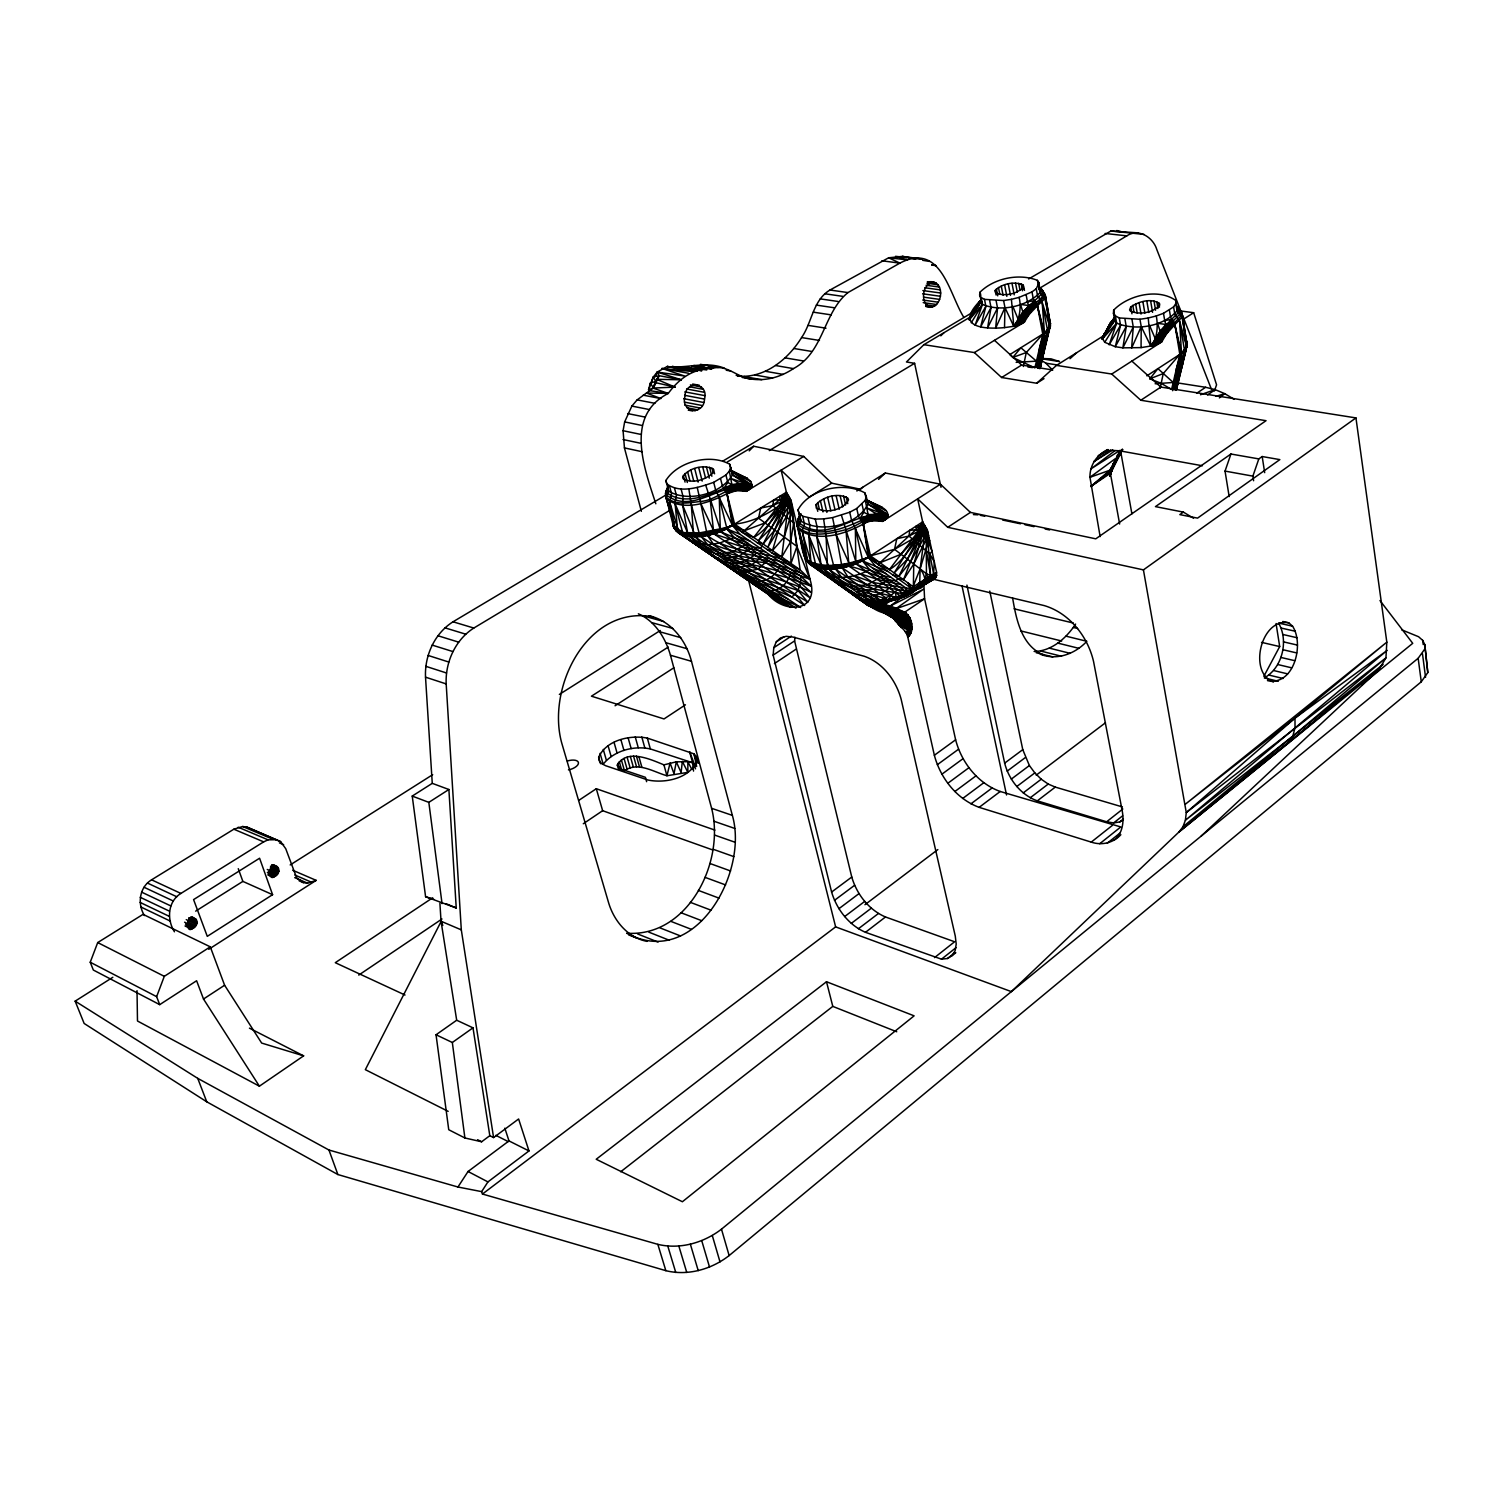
<?xml version="1.0" encoding="UTF-8"?>
<svg xmlns="http://www.w3.org/2000/svg" width="1503" height="1503" viewBox="0 0 1503 1503"><rect width="100%" height="100%" fill="white"/><g stroke="black" fill="none" stroke-linecap="round" stroke-linejoin="round"><path stroke-width="1.5" d="M860.073 489.133L831.704 483.158L809.178 497.174L781.109 470.195L786.407 492.214L790.973 500.142L809.985 579.331C820.337 612.097 784.378 614.614 767.883 594.004L676.613 531.367L673.645 527.065L665.604 495.445L668.121 485.845L665.378 493.472L666.468 499.146L675.317 528.661L679.224 533.208L785.261 605.39L737.86 572.136M738.424 571.779L756.742 581.548L791.856 597.142L798.074 590.51L800.517 582.769L800.855 576.231L739.833 534.185L726.776 528.868C711.088 535.275 687.284 543.485 674.321 528.304L672.949 524.096L675.317 529.62L677.891 531.48L689.407 534.316L704.231 533.79L719.092 530.634L733.163 524.979L786.407 492.214L787.196 494.637L753.698 537.416L742.332 532.344L732.412 525.317L715.597 489.828L713.7 482.331L725.93 475.004L729.35 471.115L730.627 467.452L729.688 464.239C710.168 453.286 677.778 461.421 665.923 480.453L666.693 483.703C680.032 494.017 699.327 487.254 713.7 482.331M641.368 511.302L624.44 447.913L623.087 430.722L624.647 421.911L631.861 406.092L637.14 399.873L653.486 387.868L659.141 375.712L657.243 372.068L667.144 366.525L677.853 367.559M1106.809 331.336L1102.958 336.804L1110.116 323.502L1114.493 318.279L1102.169 338.062L1114.531 317.396L1102.169 338.062L1104.724 342.289L1115.282 346.723L1122.873 347.851L1141.059 347.606L1141.228 326.602L1139.95 319.275L1119.284 317.941L1115.358 315.893L1113.441 313.244L1113.648 310.182C1127.964 295.058 1158.456 287.862 1175.834 300.544L1176.999 310.914C1163.078 326.733 1135.817 331.017 1116.635 323.183L1114.719 320.515L1113.441 313.244M655.834 503.787C644.205 468.091 624.421 415.974 668.253 393.41C679.168 378.549 692.864 368.554 711.652 368.648C726.174 363.576 737.24 377.648 751.049 379.019C765.929 381.33 781.053 376.915 793.415 368.611C823.907 352.453 823.249 312.643 847.955 292.578L899.884 263.119C940.953 241.87 948.712 292.672 963.648 317.095M836.645 581.811L854.794 596.109L865.953 603.304L871.101 604.619L897.892 599.039L910.048 593.892L913.317 589.758L913.768 564.038L924.326 528.38L908.958 536.064L896.784 538.713L894.548 549.328L870.5 555.828C855.526 566.481 836.119 571.309 817.97 567.815C798.638 564.245 802.846 538.938 797.304 525.562L798.751 517.145L800.986 513.688M866.235 496.309L867.982 504.087C857.537 525.749 821.126 533.321 801.043 521.184L798.018 509.912C809.121 488.663 844.479 481.336 864.845 492.871L866.235 496.309L865.277 500.255L856.729 508.502L858.532 516.318L863.267 524.134L870.5 555.828L914.388 587.579L913.072 591.975L908.338 593.309L915.928 590.134L919.629 586.508L920.118 568.904L925.284 529.676L923.988 529.582L912.453 539.051L894.548 549.328L926.43 573.733L930.639 575.705L936.576 572.305L927.426 530.164L922.654 521.86L917.657 498.864L947.735 527.309L1143.426 569.881L1355.95 417.909L1386.818 642.157L1385.935 657.882L1378.909 669.643L1201.198 836.063M936.576 572.305L935.016 578.448L916.473 589.326C928.591 587.767 925.716 575.668 920.118 568.904L928.309 541.55L929.718 540.761L917.901 527.816L922.804 523.307L922.654 521.86L870.5 555.828M909.014 636.126L910.048 634.717C913.824 627.803 911.889 618.409 906.177 613.149L901.161 618.259L898.832 618.015L868.189 605.502L851.637 593.572L866.536 604.225L892.613 600.411L906.121 595.996L910.724 593.065L911.119 588.143L868.264 557.294C850.153 566.105 821.483 575.536 805.495 559.022L805.232 557.218L810.173 564.452L866.874 604.676L873.525 604.601C884.346 602.121 896.709 608.245 906.177 613.149L906.572 615.253C912.114 620.814 913.561 631.448 907.812 637.216L934.359 755.257C940.352 778.047 956.697 799.051 979.148 807.355L1091.253 842.112C1101.737 845.757 1113.366 842.901 1120.862 834.71M1146.864 375.844L1181.508 353.299L1185.51 348.734L1186.299 346.686L1182.053 313.695L1178.127 307.401L1176.736 306.255L1180.4 310.276L1180.362 313.639L1164.036 330.002L1153.928 345.502L1141.059 347.606M112.819 977.288L75.15 1001.148L84.149 1023.468L206.756 1101.812L337.874 1174.538L665.848 1270.674C687.792 1276.122 711.577 1269.302 729.143 1255.569L1421.274 681.798L1427.794 672.574L1424.788 644.58L1422.683 640.372L1418.569 636.727L1401.641 629.795M1427.794 672.574L1424.788 644.58M1178.127 307.401L1182.053 313.695L1186.412 340.843C1186.863 357.226 1176.436 373.101 1175.346 389.935L1187.032 345.145L1182.016 317.171L1176.999 310.914L1175.834 300.544M906.177 613.149L905.069 615.028L909.447 621.378L911.476 631.222L909.277 635.111L907.117 631.147L907.23 632.801L907.643 631.392L910.874 633.045M980.106 300.882C955.1 326.076 981.121 329.721 1004.511 327.616L1004.962 307.57L1003.591 300.544L984.503 299.36L981.083 297.444L979.599 294.964L980.125 292.07C994.197 278.168 1018.996 273.076 1037.389 280.328L1039.024 282.789L1039.963 292.672C1026.098 306.894 1000.81 312.06 982.474 304.433L979.599 294.964M1048.568 320.759L1048.737 319.181L1050.39 326.452L1047.666 331.186L1038.761 368.31L1040.038 368.442L1050.428 323.803L1045.28 295.396L1041.823 289.421L1038.723 287.317M144.457 915.571C137.168 903.904 139.366 887.183 151.578 879.819L233.848 829.205L242.678 826.518L246.962 827.12L280.629 841.624L285.739 848.707L296.636 877.808L303.343 882.637L307.533 883.182L316.175 880.363L292.653 870.218M174.461 931.804C166.683 919.517 167.66 901.499 180.905 893.44L263.664 841.868L268.06 839.839L276.834 839.707M1172.678 390.705L1181.508 353.299L1185.585 349.654L1186.788 343.304C1185.98 353.355 1188.666 340.956 1184.458 339.02M197.118 923.124C187.424 901.913 182.258 945.068 197.118 923.124L188.739 919.16M913.768 591.092L897.949 598.701L872.867 605.427C898.043 602.252 914.369 586.752 936.782 573.883L933.607 573.977C916.135 589.721 893.27 605.559 868.753 603.567L817.97 567.815L810.173 564.452M432.263 783.345L448.89 789.507L456.236 907.962L425.593 896.727L412.235 796.083L432.263 783.345L425.518 677.158C424.504 655.665 434.555 633.421 453.023 621.791L666.355 494.75M1424.712 649.127L1418.156 658.276L721.478 1229.172C703.742 1242.849 679.92 1249.688 657.844 1244.352L482.444 1194.04L481.636 1191.635L487.93 1181.903L528.981 1150.941L518.61 1118.984L493.585 1137.583L461.308 929.869L446.184 683.921C445.207 662.259 455.277 639.846 473.821 628.047L670.733 509.799M720.595 478.837L722.473 486.314L727.02 493.773L733.163 524.979L742.332 532.344L779.907 499.409L780.019 496.14L786.144 495.99M866.836 499.804C871.815 503.843 892.124 507.807 887.014 517.859L885.154 518.854L875.46 518.084L869.185 519.681L863.267 524.134L868.997 556.768L878.109 564.376L916.116 529.469L916.229 526.05L922.429 525.825M278.938 871.308C269.864 850.36 264.584 892.613 278.938 871.308L270.427 867.607M673.851 525.749L673.795 527.421C689.783 540.836 714.846 532.231 732.412 525.317L739.833 534.185M730.571 470.157L747.273 478.405L750.749 481.505L752.27 485.244L748.851 488.963L739.157 488.118L732.882 489.583L727.02 493.773L732.412 525.317C715.71 533.527 691.023 541.775 674.979 529.112L674.396 526.52L675.317 529.62M803.09 546.453L797.304 525.562L798.638 529.544C819.905 543.861 849.27 532.776 869.298 520.583L882.656 521.372L885.117 519.606L884.14 514.871L867.982 504.087L866.611 500.631L882.167 507.488L876.193 504.952M1036.243 288.764L1031.979 291.901L1033.312 298.928L1037.389 305.748L1042.8 334.267L1034.853 367.878L1012.797 357.432L1009.828 354.576L1046.915 331.524L1049.883 327.936L1050.428 323.013L1039.55 368.404L1044.491 333.234L1042.161 302.197L1037.558 295.79L1036.243 288.764L1039.024 282.789M923.819 582.882L924.589 598.776L904.862 612.097L902.138 617.62L873.75 605.258L882.749 601.951L877.977 602.966L874.333 605.07L877.602 603.21L903.303 597.236L907.248 595.15L907.68 591.205L906.271 588.237L875.573 566.312L868.264 557.294L851.506 520.057L849.721 512.222L856.729 508.502M670.977 512.824L665.604 495.445L666.468 499.146C686.383 512.73 713.944 501.119 732.994 490.429L746.352 491.331L748.813 489.677L748.776 487.949L747.987 485.187L732.487 474.892L729.688 464.239M704.494 399.084C709.172 382.795 685.293 379.677 684.936 396.36C680.258 412.63 704.137 415.73 704.494 399.084L684.616 395.308M910.48 632.876L909.334 623.426L903.641 616.7C900.955 619.631 895.168 621.303 892.763 617.188L901.932 627.258L898.907 625.041L893.496 617.94L902.57 627.315L893.496 617.94M1114.925 317.434L1102.169 339.171L1114.719 320.515L1114.925 317.434L1109.721 324.103L1102.056 338.626L1114.756 317.321M925.66 306.387C942.024 313.15 947.247 280.403 929.756 281.719M1132.022 319.707L1133.281 327.015L1131.59 348.151L1141.228 326.602L1150.866 346.254C1158.832 333.591 1168.038 322.206 1178.878 312.248L1178.916 309.017L1177.056 307.833M789.845 498.151L800.16 569.862L809.985 579.331L766.004 562.723L745.3 560.506L721.421 554.043L702.277 544.687L689.67 536.383L680.991 534.298L706.861 551.864L675.955 530.296L790.766 607.419L755.22 585.362L732.356 568.81M773.143 655.12L773.782 647.718L776.281 641.856L780.508 637.967L786.182 636.314L792.926 637.047L864.15 656.229C882.919 662.691 896.032 680.464 901.124 699.158L955.288 936.144L956.209 944.053L955.138 950.685L952.169 955.607L947.51 958.501L941.479 959.177L865.484 932.311C848.782 925.059 836.701 909.277 831.61 892.049L773.143 655.12L794.599 640.917L794.937 637.234M996.151 300.976L997.541 308.002L995.644 328.161L1004.962 307.57L1013.774 326.301L1015.258 325.982L1024.37 322.149L1032.768 308.378L1044.266 296.88L1044.679 293.649L1040.358 289.778M648.958 615.704C670.883 620.626 686.063 640.316 691.474 661.301L732.356 815.377C749.001 873.036 694.48 970.13 626.676 933.213C688.186 937.534 725.348 861.82 711.614 808.313L670.451 655.233C665.547 638.174 655.195 621.134 638.362 613.806M1278.283 681.291L1264.324 677.891C1282.416 667.877 1288.879 640.673 1278.546 623.05L1292.561 626.187C1304.566 644.524 1293.82 686.326 1267.48 680.634M980.219 301.126L969.341 318.786L980.67 300.375M673.663 521.522L673.645 527.065L677.721 531.123L674.941 502.096L676.444 495.539L674.509 488.08M1175.797 303.606L1173.599 306.894L1174.82 314.221L1179.573 320.909L1181.508 353.299L1176.041 389.991L1186.318 348.884L1186.806 342.477L1185.585 349.654L1186.675 344.112L1186.619 347.663M771.772 552.785L781.767 557.031L788.943 499.672L787.685 499.578C772.185 511.659 754.957 522.011 734.629 524.115L727.02 493.773L739.213 489.659L748.813 489.677L750.749 488.024C723.131 479.307 693.785 515.736 666.543 495.107L665.716 491.519L667.877 487.874L668.628 491.143C687.867 502.66 721.177 494.28 732.487 474.892L730.627 467.452M1169.409 310.2L1170.63 317.546L1172.171 319.237L1162.871 329.119L1152.425 345.915C1157.103 336.973 1158.231 325.813 1156.277 315.968L1163.491 313.3L1173.599 306.894M1036.45 367.033L1044.491 333.234L1049.489 326.978L1045.28 295.396L1041.823 289.421M1037.878 361.039L1039.625 347.7L1043.946 333.516L1037.389 305.748L1044.848 298.665L1039.963 292.672L1038.648 285.664M1043.627 292.108L1043.214 295.283L1040.602 298.684L1026.624 310.802L1016.704 325.587L1022.867 311.929L1041.767 293.949L1042.161 290.906L1040.433 288.313M1039.381 360.908L1043.946 333.516M1174.632 382.363L1176.53 368.423L1180.982 353.581L1174.35 322.732L1172.171 319.237L1164.731 320.646L1163.491 313.3M1176.097 382.194L1180.982 353.581M1004.511 327.616L1013.774 326.301L1030.137 304.996L1031.058 305.917L1019.41 324.629L1027.244 311.346L1035.943 302.122L1028.447 305.522L1015.258 325.982C1019.748 317.452 1021.382 306.762 1019.109 297.369L1031.979 291.901M798.751 517.145L797.116 523.514L807.487 560.45C826.443 569.9 849.308 564.076 868.264 557.294C852.746 564.132 808.764 578.035 804.819 552.728L804.387 555.509C816.054 578.486 850.66 567.514 868.264 557.294L863.267 524.134L869.298 520.583L865.277 500.255M1023.637 285.946L1023.43 287.336C1016.686 294.137 1004.549 296.617 995.681 293.01L995.193 290.436C1001.956 283.672 1013.98 281.211 1022.867 284.762L1024.482 290.38M1187.013 344.45L1183.876 351.458L1186.957 343.623L1182.053 313.695M1104.48 335.376L1110.266 323.126L1114.587 317.772L1102.169 338.062M1124.958 319.237L1126.235 326.546L1122.873 347.851L1133.281 327.015M989.65 300.562L991.041 307.57L987.565 327.917L997.541 308.002M909.277 635.111L910.123 630.602L908.601 627.146L895.018 619.292L909.09 625.342L908.394 634.003L908.131 625.605L901.969 618.071L905.933 619.837L910.179 626.883L908.714 634.379C915.026 628.517 886.92 615.028 897.009 622.317C901.274 624.008 906.14 621.998 909.447 619.198L909.728 617.658L906.797 617.263L897.967 620.232L893.721 618.447L903.228 627.352L898.174 623.689L906.196 632.5L907.812 637.216L908.545 636.032L905.107 631.673M1040.583 360.72L1042.199 359.762L1041.335 359.179L1039.061 368.216L1040.076 368.404L1047.666 331.186L1050.465 325.55L1048.587 319.782M844.104 586.057L825.711 574.897L817.97 567.815L829.036 569.017L842.187 567.796L855.958 563.888L864.056 559.154L849.101 566.199C865.409 569.43 879.462 579.275 896.126 580.985L897.704 578.486L903.491 579.726L913.768 564.038L926.28 539.539L929.155 538.112L919.686 526.182L922.898 526.463L894.153 572.962L907.399 559.172L922.222 535.519L927.389 533.79L920.587 525.355L922.654 521.86L921.471 524.528L927.201 532.231L930.639 575.705L911.119 588.143L906.271 588.237L903.303 597.236L874.765 604.338L903.923 615.967L905.388 614.013L904.862 612.097L874.915 604.864L883.82 604.957L899.827 610.763C893.853 621.34 882.937 611.326 875.723 608.227L898.399 619.368L901.161 618.259L900.635 617.038L868.189 605.502L807.769 562.047L805.777 558.026L806.341 555.978M1181.959 365.248L1184.589 351.101L1186.318 348.884L1176.398 390.01L1181.001 366.112L1181.959 365.248L1176.173 389.935M731.848 491.613L732.994 490.429L729.35 471.115M1045.28 295.396L1050.372 324.084L1046.915 331.524L1050.372 324.084L1049.808 321.304M891.016 577.34L883.557 575.799L855.958 563.888L899.978 595.752L888.405 599.753C866.329 591.75 839.313 588.011 823.156 568.698L869.805 601.144L871.533 603.079L852.689 593.948L838.937 584.517L867.832 604.845L871.533 603.079L896.032 599.077M643.209 395.176L660.925 398.577L646.515 393.034L668.253 393.41L652.866 388.056L656.698 379.32L681.31 379.789L659.141 375.712L653.241 377.084L650.404 384.749L653.241 377.084L657.243 372.068L684.729 376.051L661.978 368.46L692.676 371.56L667.144 366.525C686.589 368.911 705.621 360.588 724.709 368.291M868.753 603.567L868.189 605.502C879.105 608.076 888.949 616.662 898.399 619.368L902.307 615.666L903.078 616.85M1160.184 388.206L1163.228 373.589L1179.817 354.37L1174.876 324.648L1182.016 317.171M1023.336 366.507L1026.267 352.547L1042.8 334.267M1050.428 324.873L1042.612 355.009M1179.817 354.37L1171.57 389.502L1161.199 383.321L1149.814 378.812L1157.93 368.63L1173.223 382.476L1155.131 383.753M1174.294 389.822L1183.876 351.458M1037.652 368.197L1046.915 331.524M1048.775 329.082L1042.462 354.67M1156.709 344.488L1156.427 341.876L1159.508 335.432L1167.568 323.915L1168.507 324.873L1156.709 344.488L1164.693 330.566L1173.43 320.872L1165.84 324.479L1160.147 331.186L1153.928 345.502L1159.301 343.285L1170.273 327.429L1174.876 324.648L1181.508 353.299L1184.439 349.88L1179.573 320.909L1186.581 346.554L1179.31 373.721M1049.582 329.101L1040.038 368.442L1045.261 344.732M1119.284 317.941L1120.562 325.23L1115.282 346.723L1126.235 326.546M790.428 572.455C788.887 582.3 780.339 590.998 769.987 590.51L729.5 567.758L713.267 555.265M984.503 299.36L985.893 306.368L980.632 326.884L991.041 307.57M649.972 386.421L648.526 389.935L650.273 383.171L655.74 381.386L659.141 375.712M1111.844 468.673L1122.572 449.622L1112.633 464.84L1122.271 449.585L1113.535 465.028L1109.815 476.038L1113.667 464.728L1122.553 449.547L1115.282 459.279L1109.947 475.681L1109.909 470.138L1120.956 450.731M816.167 504.501L816.223 508.089C825.974 513.838 843.371 510.212 848.556 499.841L847.899 498.169C838.167 492.439 823.569 496.46 816.167 504.501L817.764 511.321M648.526 389.935L653.486 387.868L655.74 381.386L653.241 377.084M799.671 515.435L797.511 521.485L798.431 527.459C811.451 538.281 830.614 533.377 845.569 529.751C860.129 525.261 871.853 512.805 888.104 516.28C859.115 506.135 828.792 545.57 799.728 523.326L798.488 519.606L799.859 517.652M977.326 304.527L977.777 307.157M766.906 549.422L772.486 550.53L788.023 498.432L772.824 505.628L760.706 508.033L758.564 518.159L796.928 546.453L809.985 579.331L742.332 532.344M868.997 556.768L880.025 562.723L900.992 554.269L920.193 533.509L923.631 530.766L926.243 530.954L926.43 573.733L924.758 579.275L919.798 584.16M674.077 521.973L673.645 527.065L672.949 524.096M1050.39 326.452L1049.658 323.089L1049.883 328.124L1049.789 322.206L1049.883 327.936M907.812 637.216L908.319 635.6M918.897 582.939C917.788 594.587 901.819 596.616 892.914 599.979M1253.596 480.735L1252.882 476.132L1258.819 458.903L1262.182 456.536L1279.842 459.617L1197.553 518.122L1179.836 514.608L1183.387 512.11L1193.551 518.253M1214.424 390.987L1216.566 384.824L1193.664 312.699L1178.465 310.67M1229.172 496.591L1225.039 471.097L1230.938 454.019L1258.819 458.903M711.22 553.311L693.184 542.564L684.936 535.594L707.406 535.444C731.548 554.776 764.632 549.046 790.991 563.475L796.928 546.453L790.973 500.142M646.628 781.692L645.407 777.314L620.401 768.86L617.282 765.083C626.883 748.231 651.269 759.673 663.931 764.858L676.312 761.833L687.848 761.702L692.601 762.735L695.551 768.841M907.605 633.176C909.935 627.54 905.576 620.946 900.184 619.048L906.478 625.943L907.962 633.552L908.3 630.208L906.328 627.352L892.763 617.188C897.122 624.177 912.546 623.783 909.014 634.754L910.63 630.715C909.916 622.768 900.147 622.937 895.018 619.292M713.23 472.581L713.437 469.274C704.043 463.92 688.299 467.884 682.644 477.09L683.038 478.668C692.225 484.229 705.94 479.795 713.23 472.581L711.971 468.034M698.106 762.998L696.565 756.76L697.317 760.311C690.121 778.404 665.247 783.683 647.755 779.982L605.634 765.703L601.538 763.599L599.152 760.706L598.664 757.211C606.442 739.964 630.114 734.704 647.342 738.105L693.954 753.848L696.565 756.76L698.369 763.317M1043.458 347.644L1045.863 341.125L1042.199 359.762L1039.061 368.216M1109.646 474.159L1113.31 464.408L1120.9 451.032M655.627 376.426L657.243 372.068L681.31 379.789M259.399 1086.181L203.506 999.025L196.611 980.745L159.713 1004.643L156.631 996.658L164.297 976.33L210.288 946.834L224.605 985.235L261.654 1043.063L303.625 1055.857L259.399 1086.181L137.487 1021.007L137.017 990.684M159.713 1004.643L93.336 970.036L90.236 962.239L97.714 942.569L143.048 914.35L210.288 946.834M903.491 579.726L923.857 527.741L919.573 529.601L909.766 530.24L908.958 536.064L929.775 553.912L934.302 561.84L933.607 573.977L929.775 553.912L932.01 551.319L928.309 541.55L916.116 529.469M737.541 376.107C764.501 378.7 788.154 359.386 801.569 337.574C812.127 322.431 812.86 300.205 829.975 290.023L888.649 257.783L902.364 256.412L922.372 259.023L911.194 258.215L915.797 259.192M920.118 568.904L913.054 586.64L907.718 593.704M893.947 618.578C897.836 623.576 905.914 619.931 908.113 615.14L905.069 615.028L903.791 618.034L909.447 619.198M1186.581 346.554L1183.838 351.176M1176.267 386.177L1182.579 364.384L1181.903 361.378M1179.141 308.942L1181.471 311.873L1181.433 315.311L1170.273 327.429L1161.744 341.876L1158.118 342.928C1161.462 334.624 1164.938 325.193 1173.43 320.872M1113.779 464.897L1109.815 476.038L1116.165 459.035L1122.403 449.341M1158.118 342.928L1160.034 335.77L1168.15 324.479M1031.058 305.917L1021.946 323.483L1027.845 311.91L1036.845 303.907L1032.411 307.739L1021.946 323.483L1020.781 323.145C1024.069 315.142 1027.639 306.086 1035.943 302.122M800.535 572.775L779.944 565.278C776.619 574.879 767.056 581.999 756.742 581.548M1020.781 323.145L1026.192 310.463L1034.759 300.544L1027.47 301.878L1026.136 294.832M971.577 315.968L970.224 317.584L980.181 301.258M753.698 537.416C768.766 529.263 775.736 511.922 788.643 502.171L790.822 502.134L785.205 494.75L786.407 492.214L784.322 495.52L791.029 503.618L785.994 505.233L771.471 527.685L758.414 540.723L786.614 496.591L783.439 496.309L791.236 505.102L788.004 507.169L774.684 530.052L763.129 544.011L757.136 542.639M981.083 297.444L982.474 304.433L969.228 319.82L980.313 300.638L976.706 305.447M1048.718 329.815L1049.827 326.865L1042.161 302.197L1047.497 330.021L1044.491 333.234L1037.389 305.748L1032.768 308.378L1028.86 313.075L1025.497 309.956L1022.867 311.929L1013.774 326.301L1011.425 299.322L1019.109 297.369M864.075 559.492C848.97 564.996 822.517 571.798 807.487 560.45L802.264 530.634L804.481 524.021L802.64 516.243L799.183 513.425L798.018 509.912M1122.271 449.585L1113.159 464.972L1121.971 449.453L1117.556 456.029M941.01 487.291L914.613 363.313L906.459 361.979L923.894 344.675L974.376 352.566L1001.618 377.516L1036.713 383.246L1056.477 365.398L1111.732 374.04L1161.744 341.876L1162.195 337.423L1165.84 331.75L1174.35 322.732L1165.295 331.148L1159.301 343.285L1168.507 324.873M1110.191 472.224L1090.802 486.502L1110.041 471.172L1110.379 473.276L1090.802 486.502L1109.909 470.138L1113.31 464.408L1109.947 475.681L1113.742 464.991L1122.459 449.641L1110.116 474.197L1110.999 470.495L1109.778 470.27L1089.957 477.296L1100.14 536.59M892.838 574.973L898.832 576.344L923.387 527.102L917.901 527.816M763.129 544.011L787.084 497.211L781.673 497.85L791.63 508.07L767.808 547.28L787.553 497.831L783.345 499.56L773.613 500.104L772.824 505.628L793.678 522.875L790.616 541.794L781.767 557.031M688.806 488.663L691.324 504.858L699.966 535.876L804.65 605.484L795.35 594.324L719.505 543.09L707.725 544.8L693.184 542.564M1263.835 676.35L1279.692 646.572L1276.066 623.538M870.763 605.784L867.832 604.845L874.971 608.377L878.729 608.414L889.381 600.843M969.341 318.786L977.194 305.316L970.224 317.584M674.49 522.95L673.419 524.923L675.129 529.263L669.737 502.115L671.54 493.754L669.605 486.314M973.85 311.891L977.251 305.785L971.389 315.517M1109.721 324.103L1110.266 323.126M1113.159 464.972L1116.222 459.561M802.64 516.243L815.265 519.08L823.606 518.892L826.049 535.857L834.315 568.228L881.491 601.35L897.742 597.161L903.923 593.704C877.752 590.134 850.228 586.715 829.036 569.017C844.385 589.965 873.299 590.397 896.051 597.367L897.742 597.161L870.744 605.521L873.863 608.001M985.893 306.368L975.109 325.136L982.474 304.433L971.257 322.75M1104.141 334.624L1114.475 318.824L1110.059 323.953M1110.191 324.949L1102.958 336.804M1120.562 325.23L1109.158 344.845L1116.635 323.183L1115.358 315.893M971.351 314.785L980.144 301.577M974.076 312.399L976.368 308.547M977.382 306.274L973.888 312.079L976.33 308.491M862.046 504.407L863.83 512.222L860.186 518.216L874.427 514.402L888.329 515.548L867.043 508.052L875.253 513.312L888.329 514.871L866.611 500.631L886.263 510.832M1106.696 331.167L1104.292 335.075L1110.078 324.423L1114.531 319.406L1111.638 323.089M874.258 604.469L873.75 605.258L878.391 606.385L887.54 606.611L876.042 604.319L888.63 600.862L872.172 605.521L885.436 608.583L895.506 608.978L923.349 589.326L882.562 609.899L878.541 609.823L869.166 605.277L888.405 599.753L891.147 595.301L897.667 589.571L907.68 591.205L911.119 588.143L908.131 583.07M1117.424 455.973L1120.524 450.938L1117.03 455.822M734.629 524.115L800.16 569.862C773.087 554.551 741.204 556.993 713.53 544.255L707.406 535.444L720.519 531.724L799.897 585.775L810.004 597.781L713.963 533.903L732.412 525.317C720.275 533.621 704.437 537.172 690.403 535.97L689.67 536.383C722.21 569.806 774.59 559.849 811.113 586.114L788.699 578.148L722.981 558.703L738.894 556.185L753.36 547.036L760.499 548.426L762.021 546.021M1104.724 342.289L1116.635 323.183L1102.169 339.171M1049.883 327.391L1044.491 333.234L1047.666 331.186M892.782 600.336L885.887 600.693L868.49 605.089L808.689 563.23L806.453 559.21M1156.277 315.968L1148.236 317.997L1150.866 346.254L1160.147 331.186L1162.871 329.119L1166.309 332.37L1169.916 326.771L1169.033 325.493M1034.12 651.494C1051.762 651.194 1066.341 638.117 1075.584 624.083M1288.447 742.895L1383.136 664.382L1292.787 736.188L1182.936 826.8L1378.909 669.643L1178.991 831.967L1288.447 742.895L1292.787 736.188L1385.935 657.882L1186.28 812.578L1185.397 820.262L1182.936 826.8L1178.991 831.967L1011.369 991.623L835.63 926.881L748.137 578.58M1169.503 326.113L1162.777 338.006L1174.876 324.648M981.515 299.041L969.172 319.312L980.989 301.934L969.228 319.82M75.15 1001.148L197.738 1078.365L328.95 1150.02L457.945 1187.013L468.053 1171.495L508.991 1140.909L528.981 1150.941M974.376 352.566L1024.37 322.149L1024.783 317.903L1031.546 306.499M725.93 475.004L727.809 482.482L724.033 488.118C707.462 496.178 683.921 505.008 667.388 493.191L666.599 489.734M913.317 588.274L903.791 596.578L887.033 601.463M1130.744 306.913L1129.561 309.975L1130.5 311.234C1139.781 314.954 1152.857 312.887 1159.621 305.316L1159.677 303.831C1151.655 297.594 1138.523 301.558 1130.744 306.913L1131.947 313.808M1104.198 333.873L1114.719 320.515M895.506 608.978C884.403 622.167 864.169 600.467 854.343 595.075M799.183 513.425L801.043 521.184L798.807 525.336C822.479 541.174 851.731 524.547 874.427 514.402L875.253 513.312M878.109 564.376L889.457 569.562L923.5 524.415L922.804 523.307L925.04 526.012M911.119 588.143L903.998 595.376L887.446 601.519M860.054 598.814L869.673 606.085L902.307 615.666L871.364 606.987L868.903 605.822L869.185 604.168C894.304 601.482 916.943 590.773 936.726 575.348L925.115 580.834L927.708 577.471L926.43 573.733M1107.767 449.604C1096.871 454.507 1089.656 465.272 1089.957 477.296L1114.756 459.091M779.944 565.278L767.808 560.45L758 569.092L743.346 572.474L716.424 558.815L704.024 549.365M898.832 576.344L910.593 561.615L924.251 537.529L928.572 535.463L927.201 532.231L924.946 532.287C911.739 542.621 904.825 560.713 889.457 569.562M893.252 617.245C896.483 623.952 905.294 629.287 911.776 623.877L907.831 620.457L901.33 619.461M693.541 771.095L692.601 762.735L650.348 748.945C633.74 745.356 613.994 750.673 603.191 764.2L600.073 753.36M906.572 615.253L904.806 617.207M1037.389 305.748L1025.365 318.448L1032.016 307.119M731.98 486.596L739.1 483.59L752.27 485.244L731.548 471.679L747.273 478.405L729.669 470.307M1111.656 323.22L1114.587 319.782M1046.858 331.242L1048.624 328.932L1047.497 330.021M772.486 550.53L784.265 537.116L792.043 511.039L779.907 499.409M872.924 604.657L873.018 606.423L893.12 615.685M1030.701 305.541L1022.19 315.987L1019.147 322.112L1019.41 324.629M1184.439 349.88L1185.51 348.734L1181.508 353.299L1184.589 351.101M762.265 556.674L751.669 564.809L736.602 567.909L766.286 579.876L798.074 590.51L807.806 602.215C788.211 588.669 763.862 584.648 743.346 572.474M749.208 450.881L753.661 446.241L803.729 456.424L831.704 483.158M913.317 589.758L907.248 595.15L897.892 599.039M913.148 590.623L906.76 595.714M1113.817 840.327C1122.929 833.677 1124.112 821.352 1122.253 811.038L1093.583 661.639C1087.834 636.52 1069.46 613.074 1044.247 605.596L932.818 579.087M940.803 335.845L943.978 332.689M859.265 490.485L862.647 487.31M878.541 479.382L885.361 473.013L940.427 484.21L970.412 512.391L1095.762 538.826L1266.033 420.69L1140.815 400.249L1111.732 374.04M867.832 515.754L861.538 520.057L875.328 517.107L885.154 518.854L875.516 518.723L869.298 520.583L885.117 519.606L887.014 517.859L874.802 515.266L868.227 516.544M925.115 580.834L930.639 575.705L926.336 550.962M756.723 552.879C746.69 562.686 730.045 567.476 718.077 557.97M888.931 579.613L873.544 589.176L856.297 591.656L881.491 601.35L876.568 603.999L879.142 604.15L882.937 601.688M1069.986 358.71L1076.618 352.735M906.271 588.237L892.143 585.663C881.359 595.958 863.605 600.749 850.905 590.848M781.673 497.85L786.539 493.585L788.699 496.178M1294.985 718.152L1295.022 727.79L1292.787 736.188L1185.397 820.262L1387.175 650.367L1294.985 718.152L1185.51 804.086L1386.818 642.157L1294.985 718.152L1186.28 812.578L1143.426 569.881M1040.358 654.256C1056.91 660.813 1075.19 653.824 1086.857 641.293L1065.984 636.164M1361.774 684.71L1412.726 643.322L1379.979 600.542M912.697 591.787L906.121 595.996L901.687 596.729M1099.708 843.728L1120.806 826.951L1000.228 791.48C977.833 783.401 961.507 762.491 955.626 739.795L924.589 598.776L897.141 608.358L872.867 605.427L899.79 618.935M1107.354 843.127L1119.679 833.32M941.479 959.177L956.096 947.623M966.917 585.118L1004.662 763.129C1008.889 779.775 1020.932 794.937 1037.314 800.855L1106.621 821.784L1113.629 822.93L1122.628 815.81M1091.253 842.112L1112.37 825.391M947.51 958.501L954.818 952.714M1113.629 822.93L1119.81 821.916L1123.399 819.06M952.169 955.607L955.814 952.714M934.528 957.618L954.612 941.761L885.492 916.98C868.847 909.897 856.748 894.191 851.769 877.038L794.599 640.917M1106.621 821.784L1122.816 809.009M883.557 575.799L867.156 584.705L849.477 586.884M620.72 1171.758L832.794 1006.39L896.746 1031.772M919.178 587.654L936.407 576.626L911.043 592.802M1219.346 397.9L1224.776 393.673L1234.207 399.347M826.5 981.741L596.203 1159.264L682.4 1201.742L914.125 1015.84L826.5 981.741L832.794 1006.39M919.629 586.508L936.726 575.348M865.484 932.311L885.492 916.98M1037.314 800.855L1055.294 787.102L1122.384 806.923M858.401 928.76L878.41 913.505M1030.231 797.774L1048.23 784.059L1055.294 787.102M1115.019 450.637L1090.971 468.88L1120.13 450.28M851.299 923.387L871.327 908.169M1023.242 792.889L1041.241 779.212L1048.23 784.059M844.667 916.548L864.732 901.387M1016.798 786.52L1034.834 772.899L1041.241 779.212M482.444 1194.04L835.63 926.881M864.939 904.712L937.834 849.571M1036.206 775.172L1105.438 722.793M838.937 908.695L859.021 893.59M1011.331 779.099L1029.386 765.534L1022.773 749.64L989.763 591.074M979.148 807.355L1000.228 791.48M904.299 595.489L889.983 606.235L891.373 607.644L889.231 609.88L883.012 611.552M970.938 803.842L992.018 788.042M962.709 798.469L983.807 782.725M834.484 900.335L854.606 885.286M1007.179 771.133L1025.271 757.606M831.61 892.049L851.769 877.038M1004.662 763.129L1022.773 749.64M456.687 1020.236L436.039 1034.778L448.739 1129.73L464.897 1137.978L481.618 1141.773L489.809 1135.686L472.994 1027.827L456.687 1020.236L441.037 921.245L439.909 903.322M954.893 791.499L976.011 775.83M947.829 783.288L968.965 767.676M941.874 774.214L963.047 758.658M937.308 764.726L958.538 749.227M934.359 755.257L955.626 739.795M926.675 582.45L910.273 592.257M1207.604 395.007L1215.157 389.634L1224.776 393.673L1215.908 396.36M436.039 1034.778L452.328 1042.481L472.994 1027.827M1110.51 449.979L1093.789 461.646L1112.746 449.942M1230.938 454.019L1155.45 506.624L1183.387 512.11M729.819 563.324C756.404 574.39 785.731 579.162 811.113 592.332L800.517 582.769L734.234 537.548L726.776 528.868L728.297 527.234L699.853 532.832L681.329 532.569L675.899 530.54M358.747 975.09L441.995 918.991M583.296 823.738L602.647 810.699L712.29 849.796M432.676 897.779L335.282 962.69L405.021 995.024M578.749 800.404L596.296 788.718L714.94 830.107M1196.764 393.204L1205.631 387.286L1215.157 389.634L1200.484 394.744M774.421 663.574L795.82 649.352M685.443 704.813L664.025 718.941L591.449 696.19L668.215 647.079M773.782 647.718L791.367 636.107M1107.843 449.923L1098.298 455.973L1107.993 449.566M947.735 527.309L970.412 512.391M1140.815 400.249L1160.842 387.079L1355.95 417.909M776.281 641.856L784.115 636.708M203.506 999.025L224.605 985.235M615.065 705.771L673.814 667.802M940.427 484.21L882.656 521.372L875.535 519.7L868.133 521.823M725.329 489.865C732.675 483.083 743.14 484.379 752.214 485.882L731.209 478.574L739.1 483.59L751.932 486.559L738.818 486.296L725.329 489.865L738.818 486.296L750.749 488.024M412.235 796.083L428.825 802.358L448.89 789.507M1182.711 319.707L1193.664 312.699M208.729 949.314L316.175 880.363M272.588 894.68L207.282 936.35L193.586 899.602L259.587 858.232L272.588 894.68L242.866 881.397L238.263 868.678M1098.298 455.973L1104.292 452.14L1111.468 450.374L1119.491 450.787L1202.4 465.761M1119.81 821.916L1123.06 819.83M290.192 864.939L432.695 774.665M559.36 694.442L660.287 630.509M856.823 490.974L885.361 473.013M1056.477 365.398L1104.649 335.113M195.653 911.156L242.866 881.397M1036.713 383.246L1044.003 378.662M903.923 593.704L891.918 599.716L870.049 605.446L875.009 607.419L880.307 605.014L879.142 604.15M919.78 585.644L925.096 582.3M923.819 585.174L935.016 578.448L921.827 585.963L935.824 577.678L924.514 584.31M1001.618 377.516L1021.627 365.06L1052.363 369.926M905.37 596.015L913.072 591.975M910.273 592.107L914.143 589.721M919.93 586.114L923.8 583.728M911.983 592.67L906.61 594.399M803.729 456.424L746.352 491.331L739.213 489.659L732.994 490.429L739.213 488.719L748.851 488.963C730.946 482.012 717.758 500.668 700.304 501.438C689.219 502.847 675.091 505.797 666.224 497.136L668.628 491.143L665.923 480.453M883.82 604.957L893.853 598.908M769.273 450.599L914.613 363.313M1038.705 288.783L1126.799 235.858C1138.598 227.949 1153.12 237.305 1156.803 249.554L1211.38 389.127M727.264 461.985L753.661 446.241M923.894 344.675L971.84 316.081M817.895 565.861L833.677 566.236L819.041 567.608L815.528 563.869L814.231 564.64L807.956 562.385L805.232 557.218M722.699 461.177L972.253 312.568M1028.616 278.994L1110.924 231.011L1138.466 232.89M879.969 602.985L888.198 601.294M691.793 769.348L687.848 761.702L687.867 772.354L666.937 775.755C653.636 772.016 637.911 761.307 624.459 770.738L621.397 759.936M888.405 599.753L880.908 599.979L891.147 595.301L849.101 566.199M723.807 528.943L690.403 535.97L687.547 532.663L675.242 504.144L682.456 531.799L685.838 535.387L699.271 533.96L684.654 533.697M728.335 527.553L720.519 531.724L747.968 543.353L732.468 551.845L716.123 554.043M864.056 559.154L854.625 563.926L855.808 561.521L859.434 560.976M874.37 595.413L881.491 601.35L867.494 605.108L883.745 611.871L897.253 619.518L887.897 613.487L868.396 605.183L860.223 598.701M834.334 565.09L838.862 565.767L839.313 567.664L854.531 562.554L824.02 568.284L821.108 564.827L808.652 534.974L809.967 525.975L808.107 518.178M728.297 527.234C719.242 530.409 709.247 536.966 699.853 532.832M874.765 604.338L881.547 602.327M869.767 569.862L862.478 560.882L904.844 590.923L903.153 593.46L869.767 569.862C856.409 576.551 840.177 580.12 825.711 574.897M734.234 537.548L719.505 543.09M910.367 592.314L914.444 590.322M908.131 594.606L911.062 593.234M887.014 517.859L875.328 517.107L862.59 522.067L875.516 518.723L885.117 519.606M748.776 487.949L739.025 487.179L726.344 491.8L739.213 488.719L748.813 489.677M1176.53 368.423L1178.089 367.765M719.092 530.634C710.769 535.331 705.057 532.118 695.494 536.101L682.606 505.083L683.001 496.366L681.066 488.888M854.549 562.78C845.738 567.664 839.707 564.414 829.506 568.453L816.693 536.045L817.106 526.895L815.265 519.08M886.808 601.369L903.998 595.376M892.519 600.411L903.791 596.578L887.24 601.501M1039.625 347.7L1041.203 347.08M1149.814 378.812L1163.228 373.589M861.538 520.057L874.802 515.266L888.104 516.28M934.227 282.32C922.523 282.188 919.31 303.118 930.132 307.025M823.606 518.892L832.549 517.614L849.721 512.222M1026.267 352.547L1012.797 357.432L1020.894 347.757L1036.431 361.152L1016.16 362.336M877.602 603.21L879.18 602.816M873.111 604.225L896.051 597.367L895.506 591.806M1166.309 332.37L1167.699 331.919M732.299 487.385L738.555 485.431L751.932 486.559M1177.225 381.987L1178.465 381.461L1177.206 380.24M897.873 597.893L871.101 604.619L872.21 606.442L877.79 608.565M1028.86 313.075L1030.231 312.643M731.604 485.845L724.033 488.118L731.811 484.699L739.1 483.59M897.911 598.194L871.702 604.676L872.21 606.442L875.009 607.419M892.951 599.81L895.957 598.964M699.966 535.876L714.15 531.705L714.357 533.264M897.949 598.701L892.312 600.261L897.949 598.852M834.315 568.228L849.383 563.907L849.552 565.523M877.639 603.83L874.784 606.085L871.458 605.54C890.659 599.678 881.491 600.824 869.767 604.356L870.632 606.31L873.825 606.536M883.576 602.29L877.264 603.548L888.048 601.388L876.211 603.699L888.273 600.787M897.967 620.232L902.871 623.877L906.102 628.592L896.596 619.687L908.526 623.783L911.851 629.362C907.793 632.669 900.879 624.609 897.009 622.317L903.904 627.371L895.882 619.931M878.71 603.116L873.281 603.304L870.049 605.446L898.832 618.015L893.665 618.24L875.009 607.494M911.213 624.553L906.91 621.002L898.362 619.593C904.148 620.758 906.347 632.819 912.002 627.484L903.04 626.263M876.681 603.642L879.105 603.098M684.504 533.34L687.547 532.663L682.606 505.083M884.76 601.688L888.63 600.862M1109.909 470.138L1111.375 470.214M881.246 602.496L884.534 601.858M817.726 565.485L821.108 564.827L816.693 536.045M868.565 517.37L875.103 516.168L885.06 517.784M869.072 519.117L875.46 518.084L874.427 514.402L868.001 514.552L863.83 512.222M1003.591 300.544L1011.425 299.322M1139.95 319.275L1148.236 317.997M732.769 489.039L739.157 488.118L738.217 484.624L731.811 484.699L727.809 482.482M902.796 625.116L910.085 623.05L910.968 620.57L903.829 623.707L898.174 623.689M685.199 534.617L694.593 534.129M900.184 619.048L906.891 619.18L910.198 620.852L909.728 617.658M818.402 566.819L828.66 566.406M873.018 606.423L866.536 604.225M652.866 388.056L675.091 387.116L656.698 379.32M882.562 609.899L905.388 614.013M902.326 626.263L899.301 624.947M1042.049 358.503L1051.029 358.841L1059.559 361.565L1040.189 358.559M883.445 605.671L874.333 605.07L896.652 614.182M973.418 514.59L977.983 514.834M835.424 568.716L841.624 577.415L875.366 601.012L881.491 601.35M904.862 612.097L893.289 611.477L878.729 608.414M907.624 616.38L903.641 616.7L903.735 613.994L894.849 609.899L875.892 607.287M882.994 611.063L895.13 619.236L885.38 612.848M1110.924 231.011L1144.065 234.393M1105.081 233.453L1126.799 235.858M931.747 265.11L936.012 265.599L931.841 264.716M1027.939 367.051L1032.542 367.596M881.866 260.789L899.884 263.119L888.649 257.783L907.342 259.869L895.544 256.318L914.914 258.497L902.364 256.412L906.76 257.52M927.539 281.7L932.01 282.301M927.37 281.944L936.313 283.165M926.938 283.278L938.116 284.781M926.092 285.269L939.507 287.073M874.427 514.402L884.553 515.773M924.758 287.749L940.39 289.891M922.861 290.567L940.728 293.029M922.617 293.78L940.483 296.279M738.217 484.624L748.344 486.033M924.044 297.218L939.657 299.398M922.729 300.018L938.342 302.216M923.218 302.629L936.613 304.527M829.975 290.023L847.955 292.578M925.641 304.884L934.565 306.161M925.66 306.048L932.348 307.007M824.809 293.761L842.77 296.354M820.187 298.872L838.129 301.483M692.639 365.849L711.652 368.648L693.841 365.473M816.298 305.09L834.24 307.758M649.747 390.667L668.253 393.41M813.33 312.173L831.253 314.878M667.144 366.525L696.866 370.997L678.717 366.957L679.694 367.934M1178.314 383.021L1205.631 387.286M808.107 325.381L826.011 328.18M1039.982 359.461L1045.844 363.181L1058.751 365.191M801.569 337.574L819.454 340.448M693.24 365.68L711.652 368.648L692.019 366.037L706.748 369.963L683.001 366.77L701.807 370.753L678.717 366.957M922.635 260.301L929.474 261.428M793.866 348.489L811.733 351.439M785.148 357.883L802.997 360.889M775.586 365.53L793.415 368.611M682.775 534.636L676.613 531.367L674.396 526.52M765.403 371.279L783.213 374.416M700.436 364.327L718.246 367.483M754.788 374.98L772.598 378.136M726.231 370.226L730.683 371.016M901.199 584.629L878.24 579.651L860.561 573.845M743.985 376.52L761.796 379.695M736.151 375.318L740.603 376.126M742.144 377.441L751.049 379.019M675.617 367.483L672.348 366.394L696.866 370.997M765.609 551.958L742.895 546.998L725.461 541.343M815.659 566.8L807.769 562.047L812.86 565.222M653.166 616.869C587.053 604.488 545.213 688.938 562.31 745L608.452 902.232C613.769 920.644 627.596 937.665 647.135 941.404M661.978 368.46L688.562 373.27M1225.039 471.097L1252.882 476.132M674.659 367.014L678.022 367.634M896.596 619.687L907.793 622.336L911.438 626.601M692.676 384.035L699.308 385.256M690.403 384.881L701.45 386.929M689.877 386.853L703.141 389.315M686.57 388.976L704.249 392.283M684.823 391.87L704.7 395.608M683.752 398.671L703.629 402.466M684.485 402.128L702.145 405.509M684.729 405.058L700.173 408.046M686.796 407.726L697.805 409.868M688.637 409.586L695.25 410.864M637.14 399.873L654.857 403.311M457.945 1187.013L481.636 1191.635M688.242 410.131L692.639 410.977M631.861 406.092L649.54 409.586M627.615 413.569L645.294 417.12M624.647 421.911L642.307 425.518M623.087 430.722L640.729 434.386M876.268 602.553L864.413 600.336L854.794 596.109M623.012 439.534L640.654 443.253M980.219 515.304L984.709 516.243M1002.633 520.038L1020.556 523.814M1025.027 524.754L1033.989 526.651M1045.186 529.018L1049.676 529.958M624.44 447.913L642.063 451.689M767.808 560.45C742.313 557.35 715.898 553.273 695.1 536.646L702.277 544.687L795.97 608.151L760.048 588.105L717.739 558.139L727.076 565.654M1282.792 621.49L1288.804 622.843L1292.561 626.187M1281.345 628.104L1295.361 631.26M682.08 533.866L677.985 532.513L779.662 602.083L774.177 597.668M1283.055 634.529L1297.033 637.723M753.36 547.036L713.963 533.903M811.695 565.241L814.983 565.992M897.667 589.571L867.156 584.705L847.88 576.87L842.187 567.796L886.225 598.044M655.007 382.495L675.091 387.116M1283.506 641.875L1297.484 645.106M1261.543 642.363L1279.692 646.572M1282.717 649.672L1296.676 652.922M1280.725 657.393L1294.665 660.662M1277.644 664.495L1291.603 667.82M1273.717 670.545L1287.658 673.889M1014.112 608.828L1073.33 623.031M892.143 585.663L872.886 582.488L854.268 575.687M1073.405 627.484L1077.595 628.479M1269.171 675.129L1283.111 678.492M1020.781 630.922L1061.682 641.011M1057.887 643.134L1078.759 648.3M1049.338 648.131L1070.23 653.354M1040.621 651.006L1061.513 656.266M1036.149 652.715L1052.851 656.943M1116.767 230.523L1122.365 232.007M642.533 615.648L663.612 621.49M651.832 622.637L672.893 628.498M659.704 631.748L680.765 637.667M1273.454 682.08C1247.622 672.668 1261.28 617.282 1288.804 622.843M665.979 642.739L687.021 648.714M670.451 655.233L691.474 661.301M453.023 621.791L473.821 628.047M444.944 627.841L465.723 634.172M425.593 896.727L433.691 899.226M437.88 635.731L458.64 642.138M432.15 645.088L452.891 651.569M428.073 655.44L448.777 662.034M425.819 666.317L446.504 672.987M682.456 531.799L673.494 526.52M425.518 677.158L446.184 683.921M711.614 808.313L732.356 815.377M872.228 607.08L868.396 605.183M714.019 821.258L734.742 828.435M714.545 835.048L735.249 842.319M713.173 849.27L733.84 856.616M875.723 608.227L894.21 618.804L886.62 612.341L888.668 614.821M709.961 863.492L730.59 870.97M704.982 877.339L725.592 884.929M698.388 890.415L718.96 898.118M690.347 902.345L710.9 910.142M681.103 912.772L701.638 920.663M670.902 921.377L691.418 929.361M1033.632 308.716L1032.411 307.739M660.042 927.896L680.54 935.956M648.826 932.142L669.305 940.258M637.591 933.927L658.07 942.099M628.686 934.866L636.877 938.154M1186.957 343.623L1186.412 340.843L1184.42 340.035M1171.119 327.767L1169.916 326.771M877.395 609.354L881.998 611.289M862.478 560.882L887.954 571.459M726.776 528.868L737.128 535.913L750.204 541.324M445.94 903.66L456.236 907.962M280.629 841.624L246.962 827.12M872.773 568.153L885.887 573.676M892.275 616.493L888.574 614.239M242.678 826.518L272.55 839.106M279.389 842.882L283.654 844.686M238.207 827.214L268.06 839.839M233.848 829.205L263.664 841.868M441.037 921.245L461.308 929.869M273.001 864.713L277.266 866.555M271.724 864.657L278.111 867.419M294.813 875.009L311.91 882.411M272.325 865.784L278.713 868.546M270.465 866.179L278.994 869.88M294.72 877.62L307.533 883.182M299.078 880.796L303.343 882.637M270.052 869.035L278.562 872.755M267.252 869.467L277.905 874.107M268.455 871.552L276.965 875.272M267.346 872.454L275.857 876.174M268.229 873.976L274.617 876.756M269.093 875.122L273.358 876.982M267.891 874.971L272.137 876.831M706.898 365.135L712.873 367.859M151.578 879.819L180.905 893.44M147.463 883.069L176.753 896.746M863.079 596.409L875.742 602.384L875.366 601.012M769.987 590.51L787.722 598.852L800.648 607.494C774.083 594.7 746.146 582.037 723.901 562.385L728.974 566.236M144.044 887.258L173.296 901.011M141.583 892.124L170.816 905.933M192.027 917.206L196.217 919.178M190.562 917.356L196.855 920.324M188.777 917.694L197.156 921.677M140.23 897.291L169.463 911.175M865.803 499.992L874.126 503.956M186.259 919.629L196.724 924.608M187.65 921.997L196.029 925.98M184.606 922.203L195.071 927.201M140.117 902.42L169.332 916.379M185.527 924.138L193.906 928.14M186.334 925.754L192.609 928.741M185.019 925.98L191.294 928.986M141.226 907.154L170.421 921.17M1154.905 341.087L1157.31 342.383M1017.7 321.379L1019.992 322.619M1044.547 655.327C1021.57 646.534 1016.253 619.499 1012.627 598.044M448.157 1111.356L365.342 1069.666L441.337 921.038L442.784 925.453M495.783 1135.329L508.202 1141.585M489.809 1135.686L493.585 1137.583M97.714 942.569L164.297 976.33M477.578 1139.706L481.618 1141.773M731.548 471.679L750.749 481.505M249.442 1028.165L303.625 1055.857M730.402 470.12L741.994 476.075M886.62 612.341L890.847 614.52M90.236 962.239L156.631 996.658M732.487 474.892L752.27 485.244M733.163 524.979L744.192 530.784L765.046 522.931L783.965 503.298L787.347 500.706L789.883 500.894L790.991 563.475M468.053 1171.495L487.93 1181.903M867.982 504.087L888.329 514.871M1038.892 288.801L1042.838 290.887M866.78 499.898L874.314 503.937M852.689 593.948L839.689 583.258M722.981 563.287L693.653 542.095M675.955 530.296L681.197 533.415M787.196 494.637L785.205 494.75M902.044 625.154L895.807 620.889M923.5 524.415L921.471 524.528M733.746 570.182L708.702 552.352M720.369 561.07L707.312 552.108M713.643 556.486L703.197 549.76L699.064 545.251M787.722 598.852L707.725 544.8L701.056 536.346M737.128 535.913L800.836 579.594M693.653 541.512L697.26 543.992M755.22 585.362L748.231 579.181L751.65 581.548M755.07 583.897L758.489 586.264L755.22 583.427M887.86 614.145L893.665 618.24M839.745 584.009L846.339 589.157M844.348 587.335L848.951 590.623M850.473 591.712L861.238 600.693M927.201 532.231L927.99 532.813L926.224 528.098M765.44 591.28L772.429 596.39M834.372 581.342L846.001 589.232L817.951 568.397L819.605 570.745M748.231 579.181L763.937 590.998L761.457 588.631M892.369 617.376L893.421 618.184M739.119 573.939L742.426 576.607M830.445 577.359L837.227 583.089M1024.783 317.903L1021.382 315.517L1018.038 318.974L1012.797 306.349M868.696 596.353L875.742 602.384M1162.195 337.423L1158.681 334.944L1155.225 338.57L1149.494 325.343M897.141 608.358L899.827 610.763M1131.853 361.096L1160.842 387.079M994.498 340.336L1021.627 365.06M800.855 576.231L811.113 586.114M1045.844 363.181L1052.72 370.208M877.433 607.531L878.504 608.621M894.642 619.424C898.099 624.327 905.238 621.115 908.582 617.677L908.113 615.14M903.735 613.994L904.712 615.009M697.242 487.442L700.793 503.486L714.15 531.705M832.549 517.614L836.1 534.429L849.383 563.907M1029.386 765.534L1034.834 772.899M1184.683 338.419L1186.412 340.843M650.273 383.171L653.486 387.868M798.638 529.544L805.27 558.12L807.186 561.051M900.353 626.112L901.255 627.672M804.387 555.509L805.495 559.022M687.867 772.354L682.324 761.382L681.122 772.542L676.312 761.833L674.002 773.688L670.075 762.998L666.937 775.755L663.931 764.858M1049.582 323.427L1050.24 327.034M681.498 532.926L678.323 530.446L669.737 502.115M814.401 565.034L810.944 562.385L802.489 532.757M197.738 1078.365L206.756 1101.812M695.269 766.511L689.633 751.763L692.601 762.735M328.95 1150.02L337.874 1174.538M705.734 485.281L720.294 529.451L719.279 497.737L726.644 527.534M1160.147 331.186L1157.517 323.295L1165.84 324.479L1164.731 320.646M841.455 515.341L855.808 561.521L855.376 528.361L862.365 559.492M696.772 762.472L693.954 753.848L696.678 766.511M504.839 1128.189L508.991 1140.909M1022.867 311.929L1020.481 304.414L1028.447 305.522L1027.47 301.878M657.844 1244.352L665.848 1270.674M667.802 1246.119L675.768 1272.477M678.849 1246.062L686.758 1272.459M690.365 1244.183L698.219 1270.617M701.713 1240.595L709.51 1267.029M712.29 1235.504L720.012 1261.919M721.478 1229.172L729.143 1255.569M596.296 788.718L602.647 810.699M603.285 749.433L606.385 760.255M598.664 757.211L600.542 763.712M617.282 765.083L618.503 769.404M608.057 745.676L611.139 756.497M624.064 758.433L627.127 769.235M614.051 742.35L617.113 753.172M619.292 761.608L621.735 770.25M617.883 763.374L619.724 769.855M633.514 756.009L636.539 766.812M628.122 737.823L631.166 748.626M630.339 756.404L633.383 767.206M627.127 757.249L630.17 768.033M620.908 739.683L623.952 750.485M635.243 736.902L638.268 747.724M638.888 756.573L641.913 767.375M636.427 756.065L639.47 766.868M647.342 738.105L650.348 748.945M641.8 736.996L644.806 747.818M685.011 473.464L687.341 482.501M683.32 475.324L685.067 482.106M694.687 468.579L698.144 482.125M690.892 469.969L693.785 481.261M687.585 471.641L689.915 480.659M702.728 466.963L705.602 478.255M698.726 467.565L702.183 481.092M713.437 469.274L714.583 473.802M709.585 467.208L711.877 476.263M706.429 466.851L709.284 478.142M815.528 563.869L808.652 534.974L810.944 562.385L807.374 561.427L805.777 558.026M820.337 500.555L823.005 511.903M817.764 502.509L819.36 509.31M831.854 496.253L835.029 509.855M827.627 497.324L830.802 510.926M823.7 498.789L826.894 512.41M840.083 495.52L842.713 506.887M836.1 495.633L839.256 509.254M846.189 496.835L847.767 503.655M843.521 495.934L845.625 505.027M804.8 556.354L805.27 558.12M864.845 492.871L866.16 498.677M1044.848 298.665L1050.372 324.084M962.033 586.02L1006.522 794.955M700.793 503.486L706.654 532.156M1043.42 292.615L1044.303 297.049M980.125 292.07L980.82 295.565M996.395 288.933L997.748 295.847M995.193 290.436L996.094 295.039M1004.605 284.837L1006.841 296.335M1001.261 286.04L1003.065 295.246M998.462 287.449L999.814 294.344M1015.54 283.109L1017.324 292.315M1011.989 283.334L1014.224 294.832M1008.269 283.917L1010.504 295.415M1022.867 284.762L1023.712 289.177M1021.176 283.86L1022.491 290.774M1018.677 283.297L1019.992 290.211M1186.6 344.412L1186.919 346.085M1037.389 280.328L1038.385 285.57M1110.379 473.276L1119.641 524.021M836.1 534.429L841.53 564.376M1120.693 451.52L1131.909 513.857M1113.648 310.182L1114.606 315.611M1139.067 302.591L1141.04 314.089M1135.629 303.869L1137.207 313.056M1132.792 305.334L1133.976 312.229M1150.603 300.807L1152.576 312.323M1146.827 301.013L1148.78 312.511M1142.881 301.633L1144.854 313.131M1158.7 302.573L1159.471 307.194M1156.765 301.615L1157.93 308.528M1154.003 301.013L1155.563 310.219M1262.182 456.536L1264.681 472.656M1422.683 640.372L1423.247 644.618M1422.477 653.786L1425.558 677.271M1418.156 658.276L1421.274 681.798M452.328 1042.481L464.897 1137.978M428.825 802.358L442.051 903.622M666.994 489.339L667.238 491.274M710.337 501.044L713.53 531.01M798.394 519.08L798.581 521.09M846.114 531.874L848.763 563.174M875.46 518.084L875.535 519.7M739.157 488.118L739.213 489.659M691.324 504.858L693.409 533.02M826.049 535.857L827.439 565.241M567.382 761.025A9.638 4.453 -16.5 0 1 578.448 762.754A9.638 4.453 -16.5 0 1 568.435 769.893"/></g></svg>
